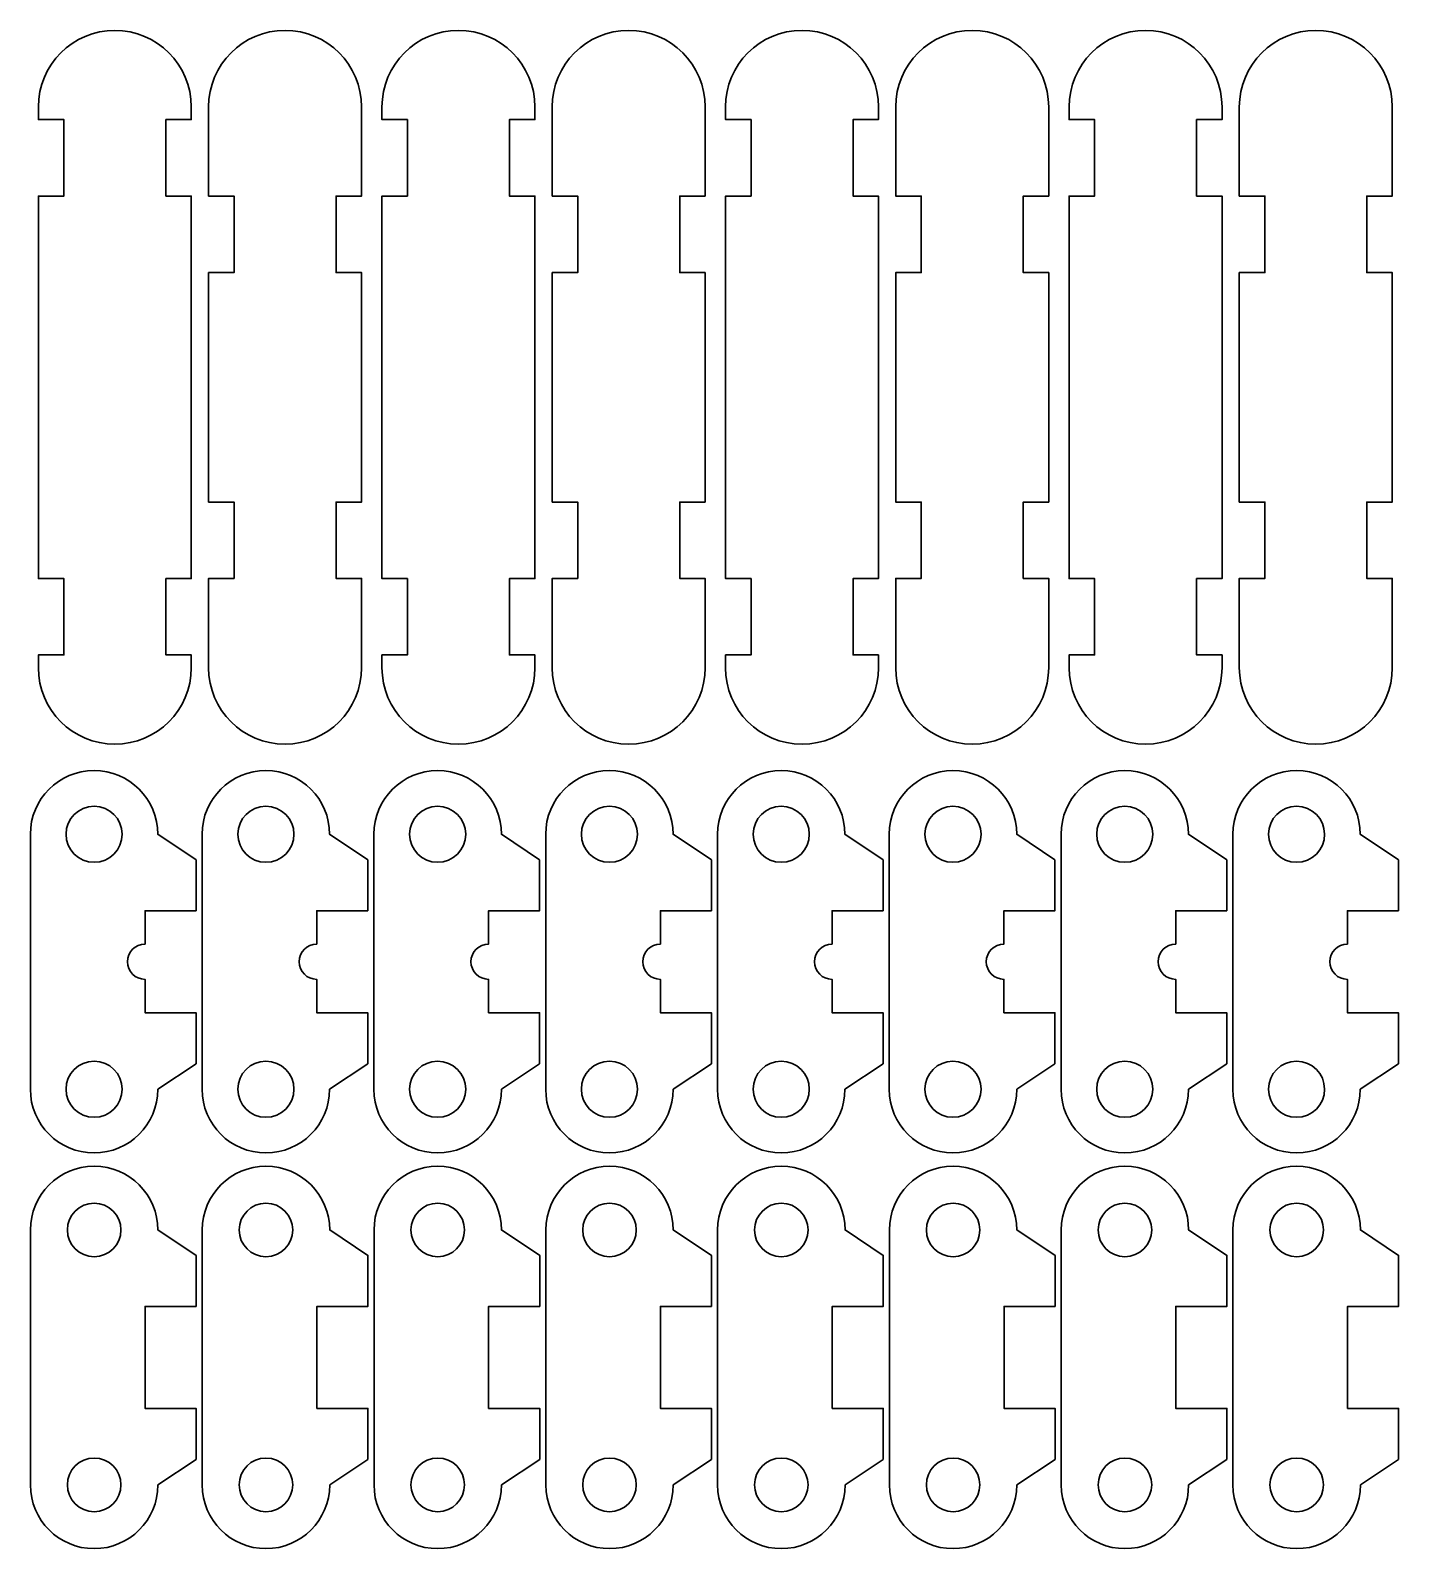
# Model space of a CAD drawing. Header units: inches. Extents: x 1117 to 1992, y -2324 to -585.
# Drawn here: x 1378.6 to 1432.3, y -2323.5 to -2264 of the extents above; entities that cross this region are included whole.
import ezdxf

# ---------------------------------------------------------------- set-up
doc = ezdxf.new("R2010")
doc.units = ezdxf.units.IN
doc.header["$MEASUREMENT"] = 0
doc.layers.add('Layer 1', color=7, linetype='Continuous')

msp = doc.modelspace()

# ---------------------------------------------------------------- linework, layer by layer
at = {"layer": 'Layer 1', "color": 18, "lineweight": 30, "true_color": 0x010101}
for points, knots in [([(1378.895, -2288.968), (1378.895, -2288.968), (1378.895, -2288.469), (1378.895, -2288.469), (1378.895, -2288.469), (1379.897, -2288.469), (1379.897, -2288.469), (1379.897, -2288.469), (1379.897, -2285.469), (1379.897, -2285.469), (1379.897, -2285.469), (1378.895, -2285.469), (1378.895, -2285.469), (1378.895, -2285.469), (1378.895, -2270.47), (1378.895, -2270.47), (1378.895, -2270.47), (1379.897, -2270.47), (1379.897, -2270.47), (1379.897, -2270.47), (1379.897, -2267.468), (1379.897, -2267.468), (1379.897, -2267.468), (1378.895, -2267.468), (1378.895, -2267.468), (1378.895, -2267.468), (1378.895, -2266.967), (1378.895, -2266.967), (1378.895, -2265.312), (1380.239, -2263.967), (1381.895, -2263.967), (1383.552, -2263.967), (1384.896, -2265.312), (1384.896, -2266.967), (1384.896, -2266.967), (1384.896, -2267.468), (1384.896, -2267.468), (1384.896, -2267.468), (1383.898, -2267.468), (1383.898, -2267.468), (1383.898, -2267.468), (1383.898, -2270.47), (1383.898, -2270.47), (1383.898, -2270.47), (1384.896, -2270.47), (1384.896, -2270.47), (1384.896, -2270.47), (1384.896, -2285.469), (1384.896, -2285.469), (1384.896, -2285.469), (1383.898, -2285.469), (1383.898, -2285.469), (1383.898, -2285.469), (1383.898, -2288.469), (1383.898, -2288.469), (1383.898, -2288.469), (1384.896, -2288.469), (1384.896, -2288.469), (1384.896, -2288.469), (1384.896, -2288.968), (1384.896, -2288.968), (1384.896, -2290.625), (1383.552, -2291.968), (1381.895, -2291.968), (1380.239, -2291.968), (1378.895, -2290.625), (1378.895, -2288.968)], [0, 0, 0, 0, 1, 1, 1, 2, 2, 2, 3, 3, 3, 4, 4, 4, 5, 5, 5, 6, 6, 6, 7, 7, 7, 8, 8, 8, 9, 9, 9, 10, 10, 10, 11, 11, 11, 12, 12, 12, 13, 13, 13, 14, 14, 14, 15, 15, 15, 16, 16, 16, 17, 17, 17, 18, 18, 18, 19, 19, 19, 20, 20, 20, 21, 21, 21, 22, 22, 22, 22]), ([(1385.574, -2288.968), (1385.574, -2288.968), (1385.574, -2285.468), (1385.574, -2285.468), (1385.574, -2285.468), (1386.576, -2285.468), (1386.576, -2285.468), (1386.576, -2285.468), (1386.576, -2282.468), (1386.576, -2282.468), (1386.576, -2282.468), (1385.574, -2282.468), (1385.574, -2282.468), (1385.574, -2282.468), (1385.574, -2273.468), (1385.574, -2273.468), (1385.574, -2273.468), (1386.576, -2273.468), (1386.576, -2273.468), (1386.576, -2273.468), (1386.576, -2270.468), (1386.576, -2270.468), (1386.576, -2270.468), (1385.574, -2270.468), (1385.574, -2270.468), (1385.574, -2270.468), (1385.574, -2266.967), (1385.574, -2266.967), (1385.574, -2265.312), (1386.918, -2263.967), (1388.574, -2263.967), (1390.23, -2263.967), (1391.574, -2265.312), (1391.574, -2266.967), (1391.574, -2266.967), (1391.574, -2270.468), (1391.574, -2270.468), (1391.574, -2270.468), (1390.576, -2270.468), (1390.576, -2270.468), (1390.576, -2270.468), (1390.576, -2273.468), (1390.576, -2273.468), (1390.576, -2273.468), (1391.574, -2273.468), (1391.574, -2273.468), (1391.574, -2273.468), (1391.574, -2282.468), (1391.574, -2282.468), (1391.574, -2282.468), (1390.576, -2282.468), (1390.576, -2282.468), (1390.576, -2282.468), (1390.576, -2285.468), (1390.576, -2285.468), (1390.576, -2285.468), (1391.574, -2285.468), (1391.574, -2285.468), (1391.574, -2285.468), (1391.574, -2288.968), (1391.574, -2288.968), (1391.574, -2290.625), (1390.23, -2291.968), (1388.574, -2291.968), (1386.918, -2291.968), (1385.574, -2290.625), (1385.574, -2288.968)], [0, 0, 0, 0, 1, 1, 1, 2, 2, 2, 3, 3, 3, 4, 4, 4, 5, 5, 5, 6, 6, 6, 7, 7, 7, 8, 8, 8, 9, 9, 9, 10, 10, 10, 11, 11, 11, 12, 12, 12, 13, 13, 13, 14, 14, 14, 15, 15, 15, 16, 16, 16, 17, 17, 17, 18, 18, 18, 19, 19, 19, 20, 20, 20, 21, 21, 21, 22, 22, 22, 22]), ([(1392.375, -2288.968), (1392.375, -2288.968), (1392.375, -2288.469), (1392.375, -2288.469), (1392.375, -2288.469), (1393.377, -2288.469), (1393.377, -2288.469), (1393.377, -2288.469), (1393.377, -2285.469), (1393.377, -2285.469), (1393.377, -2285.469), (1392.375, -2285.469), (1392.375, -2285.469), (1392.375, -2285.469), (1392.375, -2270.47), (1392.375, -2270.47), (1392.375, -2270.47), (1393.377, -2270.47), (1393.377, -2270.47), (1393.377, -2270.47), (1393.377, -2267.468), (1393.377, -2267.468), (1393.377, -2267.468), (1392.375, -2267.468), (1392.375, -2267.468), (1392.375, -2267.468), (1392.375, -2266.967), (1392.375, -2266.967), (1392.375, -2265.312), (1393.719, -2263.967), (1395.375, -2263.967), (1397.032, -2263.967), (1398.376, -2265.312), (1398.376, -2266.967), (1398.376, -2266.967), (1398.376, -2267.468), (1398.376, -2267.468), (1398.376, -2267.468), (1397.378, -2267.468), (1397.378, -2267.468), (1397.378, -2267.468), (1397.378, -2270.47), (1397.378, -2270.47), (1397.378, -2270.47), (1398.376, -2270.47), (1398.376, -2270.47), (1398.376, -2270.47), (1398.376, -2285.469), (1398.376, -2285.469), (1398.376, -2285.469), (1397.378, -2285.469), (1397.378, -2285.469), (1397.378, -2285.469), (1397.378, -2288.469), (1397.378, -2288.469), (1397.378, -2288.469), (1398.376, -2288.469), (1398.376, -2288.469), (1398.376, -2288.469), (1398.376, -2288.968), (1398.376, -2288.968), (1398.376, -2290.625), (1397.032, -2291.968), (1395.375, -2291.968), (1393.719, -2291.968), (1392.375, -2290.625), (1392.375, -2288.968)], [0, 0, 0, 0, 1, 1, 1, 2, 2, 2, 3, 3, 3, 4, 4, 4, 5, 5, 5, 6, 6, 6, 7, 7, 7, 8, 8, 8, 9, 9, 9, 10, 10, 10, 11, 11, 11, 12, 12, 12, 13, 13, 13, 14, 14, 14, 15, 15, 15, 16, 16, 16, 17, 17, 17, 18, 18, 18, 19, 19, 19, 20, 20, 20, 21, 21, 21, 22, 22, 22, 22]), ([(1399.054, -2288.968), (1399.054, -2288.968), (1399.054, -2285.468), (1399.054, -2285.468), (1399.054, -2285.468), (1400.055, -2285.468), (1400.055, -2285.468), (1400.055, -2285.468), (1400.055, -2282.468), (1400.055, -2282.468), (1400.055, -2282.468), (1399.054, -2282.468), (1399.054, -2282.468), (1399.054, -2282.468), (1399.054, -2273.468), (1399.054, -2273.468), (1399.054, -2273.468), (1400.055, -2273.468), (1400.055, -2273.468), (1400.055, -2273.468), (1400.055, -2270.468), (1400.055, -2270.468), (1400.055, -2270.468), (1399.054, -2270.468), (1399.054, -2270.468), (1399.054, -2270.468), (1399.054, -2266.967), (1399.054, -2266.967), (1399.054, -2265.312), (1400.398, -2263.967), (1402.054, -2263.967), (1403.711, -2263.967), (1405.054, -2265.312), (1405.054, -2266.967), (1405.054, -2266.967), (1405.054, -2270.468), (1405.054, -2270.468), (1405.054, -2270.468), (1404.056, -2270.468), (1404.056, -2270.468), (1404.056, -2270.468), (1404.056, -2273.468), (1404.056, -2273.468), (1404.056, -2273.468), (1405.054, -2273.468), (1405.054, -2273.468), (1405.054, -2273.468), (1405.054, -2282.468), (1405.054, -2282.468), (1405.054, -2282.468), (1404.056, -2282.468), (1404.056, -2282.468), (1404.056, -2282.468), (1404.056, -2285.468), (1404.056, -2285.468), (1404.056, -2285.468), (1405.054, -2285.468), (1405.054, -2285.468), (1405.054, -2285.468), (1405.054, -2288.968), (1405.054, -2288.968), (1405.054, -2290.625), (1403.711, -2291.968), (1402.054, -2291.968), (1400.397, -2291.968), (1399.054, -2290.625), (1399.054, -2288.968)], [0, 0, 0, 0, 1, 1, 1, 2, 2, 2, 3, 3, 3, 4, 4, 4, 5, 5, 5, 6, 6, 6, 7, 7, 7, 8, 8, 8, 9, 9, 9, 10, 10, 10, 11, 11, 11, 12, 12, 12, 13, 13, 13, 14, 14, 14, 15, 15, 15, 16, 16, 16, 17, 17, 17, 18, 18, 18, 19, 19, 19, 20, 20, 20, 21, 21, 21, 22, 22, 22, 22]), ([(1405.855, -2288.968), (1405.855, -2288.968), (1405.855, -2288.469), (1405.855, -2288.469), (1405.855, -2288.469), (1406.857, -2288.469), (1406.857, -2288.469), (1406.857, -2288.469), (1406.857, -2285.469), (1406.857, -2285.469), (1406.857, -2285.469), (1405.855, -2285.469), (1405.855, -2285.469), (1405.855, -2285.469), (1405.855, -2270.47), (1405.855, -2270.47), (1405.855, -2270.47), (1406.857, -2270.47), (1406.857, -2270.47), (1406.857, -2270.47), (1406.857, -2267.468), (1406.857, -2267.468), (1406.857, -2267.468), (1405.855, -2267.468), (1405.855, -2267.468), (1405.855, -2267.468), (1405.855, -2266.967), (1405.855, -2266.967), (1405.855, -2265.312), (1407.199, -2263.967), (1408.856, -2263.967), (1410.512, -2263.967), (1411.856, -2265.312), (1411.856, -2266.967), (1411.856, -2266.967), (1411.856, -2267.468), (1411.856, -2267.468), (1411.856, -2267.468), (1410.858, -2267.468), (1410.858, -2267.468), (1410.858, -2267.468), (1410.858, -2270.47), (1410.858, -2270.47), (1410.858, -2270.47), (1411.856, -2270.47), (1411.856, -2270.47), (1411.856, -2270.47), (1411.856, -2285.469), (1411.856, -2285.469), (1411.856, -2285.469), (1410.858, -2285.469), (1410.858, -2285.469), (1410.858, -2285.469), (1410.858, -2288.469), (1410.858, -2288.469), (1410.858, -2288.469), (1411.856, -2288.469), (1411.856, -2288.469), (1411.856, -2288.469), (1411.856, -2288.968), (1411.856, -2288.968), (1411.856, -2290.625), (1410.512, -2291.968), (1408.856, -2291.968), (1407.199, -2291.968), (1405.855, -2290.625), (1405.855, -2288.968)], [0, 0, 0, 0, 1, 1, 1, 2, 2, 2, 3, 3, 3, 4, 4, 4, 5, 5, 5, 6, 6, 6, 7, 7, 7, 8, 8, 8, 9, 9, 9, 10, 10, 10, 11, 11, 11, 12, 12, 12, 13, 13, 13, 14, 14, 14, 15, 15, 15, 16, 16, 16, 17, 17, 17, 18, 18, 18, 19, 19, 19, 20, 20, 20, 21, 21, 21, 22, 22, 22, 22]), ([(1412.534, -2288.968), (1412.534, -2288.968), (1412.534, -2285.468), (1412.534, -2285.468), (1412.534, -2285.468), (1413.536, -2285.468), (1413.536, -2285.468), (1413.536, -2285.468), (1413.536, -2282.468), (1413.536, -2282.468), (1413.536, -2282.468), (1412.534, -2282.468), (1412.534, -2282.468), (1412.534, -2282.468), (1412.534, -2273.468), (1412.534, -2273.468), (1412.534, -2273.468), (1413.536, -2273.468), (1413.536, -2273.468), (1413.536, -2273.468), (1413.536, -2270.468), (1413.536, -2270.468), (1413.536, -2270.468), (1412.534, -2270.468), (1412.534, -2270.468), (1412.534, -2270.468), (1412.534, -2266.967), (1412.534, -2266.967), (1412.534, -2265.312), (1413.878, -2263.967), (1415.534, -2263.967), (1417.191, -2263.967), (1418.534, -2265.312), (1418.534, -2266.967), (1418.534, -2266.967), (1418.534, -2270.468), (1418.534, -2270.468), (1418.534, -2270.468), (1417.536, -2270.468), (1417.536, -2270.468), (1417.536, -2270.468), (1417.536, -2273.468), (1417.536, -2273.468), (1417.536, -2273.468), (1418.534, -2273.468), (1418.534, -2273.468), (1418.534, -2273.468), (1418.534, -2282.468), (1418.534, -2282.468), (1418.534, -2282.468), (1417.536, -2282.468), (1417.536, -2282.468), (1417.536, -2282.468), (1417.536, -2285.468), (1417.536, -2285.468), (1417.536, -2285.468), (1418.534, -2285.468), (1418.534, -2285.468), (1418.534, -2285.468), (1418.534, -2288.968), (1418.534, -2288.968), (1418.534, -2290.625), (1417.191, -2291.968), (1415.534, -2291.968), (1413.877, -2291.968), (1412.534, -2290.625), (1412.534, -2288.968)], [0, 0, 0, 0, 1, 1, 1, 2, 2, 2, 3, 3, 3, 4, 4, 4, 5, 5, 5, 6, 6, 6, 7, 7, 7, 8, 8, 8, 9, 9, 9, 10, 10, 10, 11, 11, 11, 12, 12, 12, 13, 13, 13, 14, 14, 14, 15, 15, 15, 16, 16, 16, 17, 17, 17, 18, 18, 18, 19, 19, 19, 20, 20, 20, 21, 21, 21, 22, 22, 22, 22]), ([(1419.336, -2288.968), (1419.336, -2288.968), (1419.336, -2288.469), (1419.336, -2288.469), (1419.336, -2288.469), (1420.337, -2288.469), (1420.337, -2288.469), (1420.337, -2288.469), (1420.337, -2285.469), (1420.337, -2285.469), (1420.337, -2285.469), (1419.336, -2285.469), (1419.336, -2285.469), (1419.336, -2285.469), (1419.336, -2270.47), (1419.336, -2270.47), (1419.336, -2270.47), (1420.337, -2270.47), (1420.337, -2270.47), (1420.337, -2270.47), (1420.337, -2267.468), (1420.337, -2267.468), (1420.337, -2267.468), (1419.336, -2267.468), (1419.336, -2267.468), (1419.336, -2267.468), (1419.336, -2266.967), (1419.336, -2266.967), (1419.336, -2265.312), (1420.679, -2263.967), (1422.336, -2263.967), (1423.992, -2263.967), (1425.336, -2265.312), (1425.336, -2266.967), (1425.336, -2266.967), (1425.336, -2267.468), (1425.336, -2267.468), (1425.336, -2267.468), (1424.337, -2267.468), (1424.337, -2267.468), (1424.337, -2267.468), (1424.337, -2270.47), (1424.337, -2270.47), (1424.337, -2270.47), (1425.336, -2270.47), (1425.336, -2270.47), (1425.336, -2270.47), (1425.336, -2285.469), (1425.336, -2285.469), (1425.336, -2285.469), (1424.337, -2285.469), (1424.337, -2285.469), (1424.337, -2285.469), (1424.337, -2288.469), (1424.337, -2288.469), (1424.337, -2288.469), (1425.336, -2288.469), (1425.336, -2288.469), (1425.336, -2288.469), (1425.336, -2288.968), (1425.336, -2288.968), (1425.336, -2290.625), (1423.992, -2291.968), (1422.336, -2291.968), (1420.679, -2291.968), (1419.336, -2290.625), (1419.336, -2288.968)], [0, 0, 0, 0, 1, 1, 1, 2, 2, 2, 3, 3, 3, 4, 4, 4, 5, 5, 5, 6, 6, 6, 7, 7, 7, 8, 8, 8, 9, 9, 9, 10, 10, 10, 11, 11, 11, 12, 12, 12, 13, 13, 13, 14, 14, 14, 15, 15, 15, 16, 16, 16, 17, 17, 17, 18, 18, 18, 19, 19, 19, 20, 20, 20, 21, 21, 21, 22, 22, 22, 22]), ([(1426.014, -2288.968), (1426.014, -2288.968), (1426.014, -2285.468), (1426.014, -2285.468), (1426.014, -2285.468), (1427.016, -2285.468), (1427.016, -2285.468), (1427.016, -2285.468), (1427.016, -2282.468), (1427.016, -2282.468), (1427.016, -2282.468), (1426.014, -2282.468), (1426.014, -2282.468), (1426.014, -2282.468), (1426.014, -2273.468), (1426.014, -2273.468), (1426.014, -2273.468), (1427.016, -2273.468), (1427.016, -2273.468), (1427.016, -2273.468), (1427.016, -2270.468), (1427.016, -2270.468), (1427.016, -2270.468), (1426.014, -2270.468), (1426.014, -2270.468), (1426.014, -2270.468), (1426.014, -2266.967), (1426.014, -2266.967), (1426.014, -2265.312), (1427.357, -2263.967), (1429.014, -2263.967), (1430.671, -2263.967), (1432.014, -2265.312), (1432.014, -2266.967), (1432.014, -2266.967), (1432.014, -2270.468), (1432.014, -2270.468), (1432.014, -2270.468), (1431.016, -2270.468), (1431.016, -2270.468), (1431.016, -2270.468), (1431.016, -2273.468), (1431.016, -2273.468), (1431.016, -2273.468), (1432.014, -2273.468), (1432.014, -2273.468), (1432.014, -2273.468), (1432.014, -2282.468), (1432.014, -2282.468), (1432.014, -2282.468), (1431.016, -2282.468), (1431.016, -2282.468), (1431.016, -2282.468), (1431.016, -2285.468), (1431.016, -2285.468), (1431.016, -2285.468), (1432.014, -2285.468), (1432.014, -2285.468), (1432.014, -2285.468), (1432.014, -2288.968), (1432.014, -2288.968), (1432.014, -2290.625), (1430.671, -2291.968), (1429.014, -2291.968), (1427.357, -2291.968), (1426.014, -2290.625), (1426.014, -2288.968)], [0, 0, 0, 0, 1, 1, 1, 2, 2, 2, 3, 3, 3, 4, 4, 4, 5, 5, 5, 6, 6, 6, 7, 7, 7, 8, 8, 8, 9, 9, 9, 10, 10, 10, 11, 11, 11, 12, 12, 12, 13, 13, 13, 14, 14, 14, 15, 15, 15, 16, 16, 16, 17, 17, 17, 18, 18, 18, 19, 19, 19, 20, 20, 20, 21, 21, 21, 22, 22, 22, 22]), ([(1385.081, -2296.502), (1385.081, -2296.502), (1383.581, -2295.502), (1383.581, -2295.502), (1383.581, -2294.121), (1382.461, -2293.002), (1381.081, -2293.002), (1379.701, -2293.002), (1378.581, -2294.121), (1378.581, -2295.502), (1378.581, -2295.502), (1378.581, -2305.502), (1378.581, -2305.502), (1378.581, -2306.883), (1379.701, -2308.002), (1381.081, -2308.002), (1382.462, -2308.002), (1383.581, -2306.883), (1383.581, -2305.502), (1383.581, -2305.502), (1385.081, -2304.502), (1385.081, -2304.502), (1385.081, -2304.502), (1385.081, -2302.502), (1385.081, -2302.502), (1385.081, -2302.502), (1383.079, -2302.502), (1383.079, -2302.502), (1383.079, -2302.502), (1383.079, -2301.193), (1383.079, -2301.193), (1382.697, -2301.193), (1382.388, -2300.883), (1382.388, -2300.502), (1382.388, -2300.12), (1382.697, -2299.811), (1383.079, -2299.811), (1383.079, -2299.811), (1383.079, -2298.502), (1383.079, -2298.502), (1383.079, -2298.502), (1385.081, -2298.502), (1385.081, -2298.502), (1385.081, -2298.502), (1385.081, -2296.502), (1385.081, -2296.502)], [0, 0, 0, 0, 1, 1, 1, 2, 2, 2, 3, 3, 3, 4, 4, 4, 5, 5, 5, 6, 6, 6, 7, 7, 7, 8, 8, 8, 9, 9, 9, 10, 10, 10, 11, 11, 11, 12, 12, 12, 13, 13, 13, 14, 14, 14, 15, 15, 15, 15]), ([(1391.821, -2296.502), (1391.821, -2296.502), (1390.321, -2295.502), (1390.321, -2295.502), (1390.321, -2294.121), (1389.201, -2293.002), (1387.82, -2293.002), (1386.44, -2293.002), (1385.32, -2294.121), (1385.32, -2295.502), (1385.32, -2295.502), (1385.32, -2305.502), (1385.32, -2305.502), (1385.32, -2306.883), (1386.44, -2308.002), (1387.82, -2308.002), (1389.201, -2308.002), (1390.321, -2306.883), (1390.321, -2305.502), (1390.321, -2305.502), (1391.821, -2304.502), (1391.821, -2304.502), (1391.821, -2304.502), (1391.821, -2302.502), (1391.821, -2302.502), (1391.821, -2302.502), (1389.818, -2302.502), (1389.818, -2302.502), (1389.818, -2302.502), (1389.818, -2301.193), (1389.818, -2301.193), (1389.437, -2301.193), (1389.128, -2300.883), (1389.128, -2300.502), (1389.128, -2300.12), (1389.437, -2299.811), (1389.818, -2299.811), (1389.818, -2299.811), (1389.818, -2298.502), (1389.818, -2298.502), (1389.818, -2298.502), (1391.821, -2298.502), (1391.821, -2298.502), (1391.821, -2298.502), (1391.821, -2296.502), (1391.821, -2296.502)], [0, 0, 0, 0, 1, 1, 1, 2, 2, 2, 3, 3, 3, 4, 4, 4, 5, 5, 5, 6, 6, 6, 7, 7, 7, 8, 8, 8, 9, 9, 9, 10, 10, 10, 11, 11, 11, 12, 12, 12, 13, 13, 13, 14, 14, 14, 15, 15, 15, 15]), ([(1398.56, -2296.502), (1398.56, -2296.502), (1397.061, -2295.502), (1397.061, -2295.502), (1397.061, -2294.121), (1395.941, -2293.002), (1394.56, -2293.002), (1393.18, -2293.002), (1392.06, -2294.121), (1392.06, -2295.502), (1392.06, -2295.502), (1392.06, -2305.502), (1392.06, -2305.502), (1392.06, -2306.883), (1393.18, -2308.002), (1394.56, -2308.002), (1395.941, -2308.002), (1397.061, -2306.883), (1397.061, -2305.502), (1397.061, -2305.502), (1398.56, -2304.502), (1398.56, -2304.502), (1398.56, -2304.502), (1398.56, -2302.502), (1398.56, -2302.502), (1398.56, -2302.502), (1396.558, -2302.502), (1396.558, -2302.502), (1396.558, -2302.502), (1396.558, -2301.193), (1396.558, -2301.193), (1396.177, -2301.193), (1395.868, -2300.883), (1395.868, -2300.502), (1395.868, -2300.12), (1396.177, -2299.811), (1396.558, -2299.811), (1396.558, -2299.811), (1396.558, -2298.502), (1396.558, -2298.502), (1396.558, -2298.502), (1398.56, -2298.502), (1398.56, -2298.502), (1398.56, -2298.502), (1398.56, -2296.502), (1398.56, -2296.502)], [0, 0, 0, 0, 1, 1, 1, 2, 2, 2, 3, 3, 3, 4, 4, 4, 5, 5, 5, 6, 6, 6, 7, 7, 7, 8, 8, 8, 9, 9, 9, 10, 10, 10, 11, 11, 11, 12, 12, 12, 13, 13, 13, 14, 14, 14, 15, 15, 15, 15]), ([(1405.3, -2296.502), (1405.3, -2296.502), (1403.8, -2295.502), (1403.8, -2295.502), (1403.8, -2294.121), (1402.68, -2293.002), (1401.3, -2293.002), (1399.92, -2293.002), (1398.799, -2294.121), (1398.799, -2295.502), (1398.799, -2295.502), (1398.799, -2305.502), (1398.799, -2305.502), (1398.799, -2306.883), (1399.92, -2308.002), (1401.3, -2308.002), (1402.68, -2308.002), (1403.8, -2306.883), (1403.8, -2305.502), (1403.8, -2305.502), (1405.3, -2304.502), (1405.3, -2304.502), (1405.3, -2304.502), (1405.3, -2302.502), (1405.3, -2302.502), (1405.3, -2302.502), (1403.298, -2302.502), (1403.298, -2302.502), (1403.298, -2302.502), (1403.298, -2301.193), (1403.298, -2301.193), (1402.916, -2301.193), (1402.607, -2300.883), (1402.607, -2300.502), (1402.607, -2300.12), (1402.916, -2299.811), (1403.298, -2299.811), (1403.298, -2299.811), (1403.298, -2298.502), (1403.298, -2298.502), (1403.298, -2298.502), (1405.3, -2298.502), (1405.3, -2298.502), (1405.3, -2298.502), (1405.3, -2296.502), (1405.3, -2296.502)], [0, 0, 0, 0, 1, 1, 1, 2, 2, 2, 3, 3, 3, 4, 4, 4, 5, 5, 5, 6, 6, 6, 7, 7, 7, 8, 8, 8, 9, 9, 9, 10, 10, 10, 11, 11, 11, 12, 12, 12, 13, 13, 13, 14, 14, 14, 15, 15, 15, 15]), ([(1412.04, -2296.502), (1412.04, -2296.502), (1410.54, -2295.502), (1410.54, -2295.502), (1410.54, -2294.121), (1409.42, -2293.002), (1408.039, -2293.002), (1406.659, -2293.002), (1405.539, -2294.121), (1405.539, -2295.502), (1405.539, -2295.502), (1405.539, -2305.502), (1405.539, -2305.502), (1405.539, -2306.883), (1406.659, -2308.002), (1408.039, -2308.002), (1409.42, -2308.002), (1410.54, -2306.883), (1410.54, -2305.502), (1410.54, -2305.502), (1412.04, -2304.502), (1412.04, -2304.502), (1412.04, -2304.502), (1412.04, -2302.502), (1412.04, -2302.502), (1412.04, -2302.502), (1410.038, -2302.502), (1410.038, -2302.502), (1410.038, -2302.502), (1410.038, -2301.193), (1410.038, -2301.193), (1409.656, -2301.193), (1409.347, -2300.883), (1409.347, -2300.502), (1409.347, -2300.12), (1409.656, -2299.811), (1410.038, -2299.811), (1410.038, -2299.811), (1410.038, -2298.502), (1410.038, -2298.502), (1410.038, -2298.502), (1412.04, -2298.502), (1412.04, -2298.502), (1412.04, -2298.502), (1412.04, -2296.502), (1412.04, -2296.502)], [0, 0, 0, 0, 1, 1, 1, 2, 2, 2, 3, 3, 3, 4, 4, 4, 5, 5, 5, 6, 6, 6, 7, 7, 7, 8, 8, 8, 9, 9, 9, 10, 10, 10, 11, 11, 11, 12, 12, 12, 13, 13, 13, 14, 14, 14, 15, 15, 15, 15]), ([(1418.779, -2296.502), (1418.779, -2296.502), (1417.28, -2295.502), (1417.28, -2295.502), (1417.28, -2294.121), (1416.159, -2293.002), (1414.779, -2293.002), (1413.399, -2293.002), (1412.279, -2294.121), (1412.279, -2295.502), (1412.279, -2295.502), (1412.279, -2305.502), (1412.279, -2305.502), (1412.279, -2306.883), (1413.399, -2308.002), (1414.779, -2308.002), (1416.16, -2308.002), (1417.28, -2306.883), (1417.28, -2305.502), (1417.28, -2305.502), (1418.779, -2304.502), (1418.779, -2304.502), (1418.779, -2304.502), (1418.779, -2302.502), (1418.779, -2302.502), (1418.779, -2302.502), (1416.777, -2302.502), (1416.777, -2302.502), (1416.777, -2302.502), (1416.777, -2301.193), (1416.777, -2301.193), (1416.396, -2301.193), (1416.086, -2300.883), (1416.086, -2300.502), (1416.086, -2300.12), (1416.396, -2299.811), (1416.777, -2299.811), (1416.777, -2299.811), (1416.777, -2298.502), (1416.777, -2298.502), (1416.777, -2298.502), (1418.779, -2298.502), (1418.779, -2298.502), (1418.779, -2298.502), (1418.779, -2296.502), (1418.779, -2296.502)], [0, 0, 0, 0, 1, 1, 1, 2, 2, 2, 3, 3, 3, 4, 4, 4, 5, 5, 5, 6, 6, 6, 7, 7, 7, 8, 8, 8, 9, 9, 9, 10, 10, 10, 11, 11, 11, 12, 12, 12, 13, 13, 13, 14, 14, 14, 15, 15, 15, 15]), ([(1425.519, -2296.502), (1425.519, -2296.502), (1424.019, -2295.502), (1424.019, -2295.502), (1424.019, -2294.121), (1422.899, -2293.002), (1421.519, -2293.002), (1420.139, -2293.002), (1419.019, -2294.121), (1419.019, -2295.502), (1419.019, -2295.502), (1419.019, -2305.502), (1419.019, -2305.502), (1419.019, -2306.883), (1420.139, -2308.002), (1421.519, -2308.002), (1422.9, -2308.002), (1424.019, -2306.883), (1424.019, -2305.502), (1424.019, -2305.502), (1425.519, -2304.502), (1425.519, -2304.502), (1425.519, -2304.502), (1425.519, -2302.502), (1425.519, -2302.502), (1425.519, -2302.502), (1423.517, -2302.502), (1423.517, -2302.502), (1423.517, -2302.502), (1423.517, -2301.193), (1423.517, -2301.193), (1423.135, -2301.193), (1422.826, -2300.883), (1422.826, -2300.502), (1422.826, -2300.12), (1423.135, -2299.811), (1423.517, -2299.811), (1423.517, -2299.811), (1423.517, -2298.502), (1423.517, -2298.502), (1423.517, -2298.502), (1425.519, -2298.502), (1425.519, -2298.502), (1425.519, -2298.502), (1425.519, -2296.502), (1425.519, -2296.502)], [0, 0, 0, 0, 1, 1, 1, 2, 2, 2, 3, 3, 3, 4, 4, 4, 5, 5, 5, 6, 6, 6, 7, 7, 7, 8, 8, 8, 9, 9, 9, 10, 10, 10, 11, 11, 11, 12, 12, 12, 13, 13, 13, 14, 14, 14, 15, 15, 15, 15]), ([(1432.258, -2296.502), (1432.258, -2296.502), (1430.759, -2295.502), (1430.759, -2295.502), (1430.759, -2294.121), (1429.638, -2293.002), (1428.258, -2293.002), (1426.878, -2293.002), (1425.758, -2294.121), (1425.758, -2295.502), (1425.758, -2295.502), (1425.758, -2305.502), (1425.758, -2305.502), (1425.758, -2306.883), (1426.878, -2308.002), (1428.258, -2308.002), (1429.639, -2308.002), (1430.759, -2306.883), (1430.759, -2305.502), (1430.759, -2305.502), (1432.258, -2304.502), (1432.258, -2304.502), (1432.258, -2304.502), (1432.258, -2302.502), (1432.258, -2302.502), (1432.258, -2302.502), (1430.256, -2302.502), (1430.256, -2302.502), (1430.256, -2302.502), (1430.256, -2301.193), (1430.256, -2301.193), (1429.875, -2301.193), (1429.565, -2300.883), (1429.565, -2300.502), (1429.565, -2300.12), (1429.875, -2299.811), (1430.256, -2299.811), (1430.256, -2299.811), (1430.256, -2298.502), (1430.256, -2298.502), (1430.256, -2298.502), (1432.258, -2298.502), (1432.258, -2298.502), (1432.258, -2298.502), (1432.258, -2296.502), (1432.258, -2296.502)], [0, 0, 0, 0, 1, 1, 1, 2, 2, 2, 3, 3, 3, 4, 4, 4, 5, 5, 5, 6, 6, 6, 7, 7, 7, 8, 8, 8, 9, 9, 9, 10, 10, 10, 11, 11, 11, 12, 12, 12, 13, 13, 13, 14, 14, 14, 15, 15, 15, 15]), ([(1381.081, -2296.602), (1380.474, -2296.602), (1379.981, -2296.109), (1379.981, -2295.502), (1379.981, -2294.894), (1380.474, -2294.402), (1381.081, -2294.402), (1381.689, -2294.402), (1382.181, -2294.894), (1382.181, -2295.502), (1382.181, -2296.11), (1381.689, -2296.602), (1381.081, -2296.602)], [0, 0, 0, 0, 1, 1, 1, 2, 2, 2, 3, 3, 3, 4, 4, 4, 4]), ([(1387.821, -2296.602), (1387.213, -2296.602), (1386.721, -2296.109), (1386.721, -2295.502), (1386.721, -2294.894), (1387.213, -2294.402), (1387.821, -2294.402), (1388.428, -2294.402), (1388.921, -2294.894), (1388.921, -2295.502), (1388.921, -2296.11), (1388.428, -2296.602), (1387.821, -2296.602)], [0, 0, 0, 0, 1, 1, 1, 2, 2, 2, 3, 3, 3, 4, 4, 4, 4]), ([(1394.56, -2296.602), (1393.953, -2296.602), (1393.461, -2296.109), (1393.461, -2295.502), (1393.461, -2294.894), (1393.953, -2294.402), (1394.56, -2294.402), (1395.168, -2294.402), (1395.661, -2294.894), (1395.661, -2295.502), (1395.661, -2296.11), (1395.168, -2296.602), (1394.56, -2296.602)], [0, 0, 0, 0, 1, 1, 1, 2, 2, 2, 3, 3, 3, 4, 4, 4, 4]), ([(1401.3, -2296.602), (1400.692, -2296.602), (1400.2, -2296.109), (1400.2, -2295.502), (1400.2, -2294.894), (1400.692, -2294.402), (1401.3, -2294.402), (1401.908, -2294.402), (1402.4, -2294.894), (1402.4, -2295.502), (1402.4, -2296.11), (1401.908, -2296.602), (1401.3, -2296.602)], [0, 0, 0, 0, 1, 1, 1, 2, 2, 2, 3, 3, 3, 4, 4, 4, 4]), ([(1408.039, -2296.602), (1407.432, -2296.602), (1406.94, -2296.109), (1406.94, -2295.502), (1406.94, -2294.894), (1407.432, -2294.402), (1408.039, -2294.402), (1408.647, -2294.402), (1409.14, -2294.894), (1409.14, -2295.502), (1409.14, -2296.11), (1408.647, -2296.602), (1408.039, -2296.602)], [0, 0, 0, 0, 1, 1, 1, 2, 2, 2, 3, 3, 3, 4, 4, 4, 4]), ([(1414.779, -2296.602), (1414.171, -2296.602), (1413.679, -2296.109), (1413.679, -2295.502), (1413.679, -2294.894), (1414.172, -2294.402), (1414.779, -2294.402), (1415.387, -2294.402), (1415.879, -2294.894), (1415.879, -2295.502), (1415.879, -2296.11), (1415.387, -2296.602), (1414.779, -2296.602)], [0, 0, 0, 0, 1, 1, 1, 2, 2, 2, 3, 3, 3, 4, 4, 4, 4]), ([(1421.519, -2296.602), (1420.911, -2296.602), (1420.419, -2296.109), (1420.419, -2295.502), (1420.419, -2294.894), (1420.912, -2294.402), (1421.519, -2294.402), (1422.126, -2294.402), (1422.619, -2294.894), (1422.619, -2295.502), (1422.619, -2296.11), (1422.126, -2296.602), (1421.519, -2296.602)], [0, 0, 0, 0, 1, 1, 1, 2, 2, 2, 3, 3, 3, 4, 4, 4, 4]), ([(1428.258, -2296.602), (1427.651, -2296.602), (1427.159, -2296.109), (1427.159, -2295.502), (1427.159, -2294.894), (1427.651, -2294.402), (1428.258, -2294.402), (1428.866, -2294.402), (1429.358, -2294.894), (1429.358, -2295.502), (1429.359, -2296.11), (1428.866, -2296.602), (1428.258, -2296.602)], [0, 0, 0, 0, 1, 1, 1, 2, 2, 2, 3, 3, 3, 4, 4, 4, 4]), ([(1381.081, -2306.602), (1380.474, -2306.602), (1379.981, -2306.109), (1379.981, -2305.502), (1379.981, -2304.894), (1380.474, -2304.401), (1381.081, -2304.401), (1381.689, -2304.401), (1382.181, -2304.894), (1382.181, -2305.502), (1382.181, -2306.109), (1381.689, -2306.602), (1381.081, -2306.602)], [0, 0, 0, 0, 1, 1, 1, 2, 2, 2, 3, 3, 3, 4, 4, 4, 4]), ([(1387.821, -2306.602), (1387.213, -2306.602), (1386.721, -2306.109), (1386.721, -2305.502), (1386.721, -2304.894), (1387.213, -2304.401), (1387.821, -2304.401), (1388.428, -2304.401), (1388.921, -2304.894), (1388.921, -2305.502), (1388.921, -2306.109), (1388.428, -2306.602), (1387.821, -2306.602)], [0, 0, 0, 0, 1, 1, 1, 2, 2, 2, 3, 3, 3, 4, 4, 4, 4]), ([(1394.56, -2306.602), (1393.953, -2306.602), (1393.461, -2306.109), (1393.461, -2305.502), (1393.461, -2304.894), (1393.953, -2304.401), (1394.56, -2304.401), (1395.168, -2304.401), (1395.661, -2304.894), (1395.661, -2305.502), (1395.661, -2306.109), (1395.168, -2306.602), (1394.56, -2306.602)], [0, 0, 0, 0, 1, 1, 1, 2, 2, 2, 3, 3, 3, 4, 4, 4, 4]), ([(1401.3, -2306.602), (1400.692, -2306.602), (1400.2, -2306.109), (1400.2, -2305.502), (1400.2, -2304.894), (1400.692, -2304.401), (1401.3, -2304.401), (1401.908, -2304.401), (1402.4, -2304.894), (1402.4, -2305.502), (1402.4, -2306.109), (1401.908, -2306.602), (1401.3, -2306.602)], [0, 0, 0, 0, 1, 1, 1, 2, 2, 2, 3, 3, 3, 4, 4, 4, 4]), ([(1408.039, -2306.602), (1407.432, -2306.602), (1406.94, -2306.109), (1406.94, -2305.502), (1406.94, -2304.894), (1407.432, -2304.401), (1408.039, -2304.401), (1408.647, -2304.401), (1409.14, -2304.894), (1409.14, -2305.502), (1409.14, -2306.109), (1408.647, -2306.602), (1408.039, -2306.602)], [0, 0, 0, 0, 1, 1, 1, 2, 2, 2, 3, 3, 3, 4, 4, 4, 4]), ([(1414.779, -2306.602), (1414.171, -2306.602), (1413.679, -2306.109), (1413.679, -2305.502), (1413.679, -2304.894), (1414.172, -2304.401), (1414.779, -2304.401), (1415.387, -2304.401), (1415.879, -2304.894), (1415.879, -2305.502), (1415.879, -2306.109), (1415.387, -2306.602), (1414.779, -2306.602)], [0, 0, 0, 0, 1, 1, 1, 2, 2, 2, 3, 3, 3, 4, 4, 4, 4]), ([(1421.519, -2306.602), (1420.911, -2306.602), (1420.419, -2306.109), (1420.419, -2305.502), (1420.419, -2304.894), (1420.912, -2304.401), (1421.519, -2304.401), (1422.126, -2304.401), (1422.619, -2304.894), (1422.619, -2305.502), (1422.619, -2306.109), (1422.126, -2306.602), (1421.519, -2306.602)], [0, 0, 0, 0, 1, 1, 1, 2, 2, 2, 3, 3, 3, 4, 4, 4, 4]), ([(1428.258, -2306.602), (1427.651, -2306.602), (1427.159, -2306.109), (1427.159, -2305.502), (1427.159, -2304.894), (1427.651, -2304.401), (1428.258, -2304.401), (1428.866, -2304.401), (1429.358, -2304.894), (1429.358, -2305.502), (1429.359, -2306.109), (1428.866, -2306.602), (1428.258, -2306.602)], [0, 0, 0, 0, 1, 1, 1, 2, 2, 2, 3, 3, 3, 4, 4, 4, 4]), ([(1381.084, -2323.524), (1382.465, -2323.524), (1383.584, -2322.405), (1383.584, -2321.024), (1383.584, -2321.024), (1385.084, -2320.024), (1385.084, -2320.024), (1385.084, -2320.024), (1385.084, -2318.024), (1385.084, -2318.024), (1385.084, -2318.024), (1383.083, -2318.024), (1383.083, -2318.024), (1383.083, -2318.024), (1383.083, -2314.024), (1383.083, -2314.024), (1383.083, -2314.024), (1385.084, -2314.024), (1385.084, -2314.024), (1385.084, -2314.024), (1385.084, -2312.024), (1385.084, -2312.024), (1385.084, -2312.024), (1383.584, -2311.024), (1383.584, -2311.024), (1383.584, -2309.644), (1382.465, -2308.524), (1381.084, -2308.524), (1379.704, -2308.524), (1378.584, -2309.644), (1378.584, -2311.024), (1378.584, -2311.024), (1378.584, -2321.024), (1378.584, -2321.024), (1378.584, -2322.405), (1379.704, -2323.524), (1381.084, -2323.524)], [0, 0, 0, 0, 1, 1, 1, 2, 2, 2, 3, 3, 3, 4, 4, 4, 5, 5, 5, 6, 6, 6, 7, 7, 7, 8, 8, 8, 9, 9, 9, 10, 10, 10, 11, 11, 11, 12, 12, 12, 12]), ([(1387.824, -2323.524), (1389.205, -2323.524), (1390.324, -2322.405), (1390.324, -2321.024), (1390.324, -2321.024), (1391.824, -2320.024), (1391.824, -2320.024), (1391.824, -2320.024), (1391.824, -2318.024), (1391.824, -2318.024), (1391.824, -2318.024), (1389.822, -2318.024), (1389.822, -2318.024), (1389.822, -2318.024), (1389.822, -2314.024), (1389.822, -2314.024), (1389.822, -2314.024), (1391.824, -2314.024), (1391.824, -2314.024), (1391.824, -2314.024), (1391.824, -2312.024), (1391.824, -2312.024), (1391.824, -2312.024), (1390.324, -2311.024), (1390.324, -2311.024), (1390.324, -2309.644), (1389.205, -2308.524), (1387.824, -2308.524), (1386.444, -2308.524), (1385.324, -2309.644), (1385.324, -2311.024), (1385.324, -2311.024), (1385.324, -2321.024), (1385.324, -2321.024), (1385.324, -2322.405), (1386.444, -2323.524), (1387.824, -2323.524)], [0, 0, 0, 0, 1, 1, 1, 2, 2, 2, 3, 3, 3, 4, 4, 4, 5, 5, 5, 6, 6, 6, 7, 7, 7, 8, 8, 8, 9, 9, 9, 10, 10, 10, 11, 11, 11, 12, 12, 12, 12]), ([(1394.564, -2323.524), (1395.945, -2323.524), (1397.064, -2322.405), (1397.064, -2321.024), (1397.064, -2321.024), (1398.564, -2320.024), (1398.564, -2320.024), (1398.564, -2320.024), (1398.564, -2318.024), (1398.564, -2318.024), (1398.564, -2318.024), (1396.562, -2318.024), (1396.562, -2318.024), (1396.562, -2318.024), (1396.562, -2314.024), (1396.562, -2314.024), (1396.562, -2314.024), (1398.564, -2314.024), (1398.564, -2314.024), (1398.564, -2314.024), (1398.564, -2312.024), (1398.564, -2312.024), (1398.564, -2312.024), (1397.064, -2311.024), (1397.064, -2311.024), (1397.064, -2309.644), (1395.945, -2308.524), (1394.564, -2308.524), (1393.184, -2308.524), (1392.064, -2309.644), (1392.064, -2311.024), (1392.064, -2311.024), (1392.064, -2321.024), (1392.064, -2321.024), (1392.064, -2322.405), (1393.184, -2323.524), (1394.564, -2323.524)], [0, 0, 0, 0, 1, 1, 1, 2, 2, 2, 3, 3, 3, 4, 4, 4, 5, 5, 5, 6, 6, 6, 7, 7, 7, 8, 8, 8, 9, 9, 9, 10, 10, 10, 11, 11, 11, 12, 12, 12, 12]), ([(1401.304, -2323.524), (1402.685, -2323.524), (1403.805, -2322.405), (1403.805, -2321.024), (1403.805, -2321.024), (1405.304, -2320.024), (1405.304, -2320.024), (1405.304, -2320.024), (1405.304, -2318.024), (1405.304, -2318.024), (1405.304, -2318.024), (1403.302, -2318.024), (1403.302, -2318.024), (1403.302, -2318.024), (1403.302, -2314.024), (1403.302, -2314.024), (1403.302, -2314.024), (1405.304, -2314.024), (1405.304, -2314.024), (1405.304, -2314.024), (1405.304, -2312.024), (1405.304, -2312.024), (1405.304, -2312.024), (1403.805, -2311.024), (1403.805, -2311.024), (1403.805, -2309.644), (1402.685, -2308.524), (1401.304, -2308.524), (1399.924, -2308.524), (1398.804, -2309.644), (1398.804, -2311.024), (1398.804, -2311.024), (1398.804, -2321.024), (1398.804, -2321.024), (1398.804, -2322.405), (1399.924, -2323.524), (1401.304, -2323.524)], [0, 0, 0, 0, 1, 1, 1, 2, 2, 2, 3, 3, 3, 4, 4, 4, 5, 5, 5, 6, 6, 6, 7, 7, 7, 8, 8, 8, 9, 9, 9, 10, 10, 10, 11, 11, 11, 12, 12, 12, 12]), ([(1408.044, -2323.524), (1409.425, -2323.524), (1410.544, -2322.405), (1410.544, -2321.024), (1410.544, -2321.024), (1412.044, -2320.024), (1412.044, -2320.024), (1412.044, -2320.024), (1412.044, -2318.024), (1412.044, -2318.024), (1412.044, -2318.024), (1410.042, -2318.024), (1410.042, -2318.024), (1410.042, -2318.024), (1410.042, -2314.024), (1410.042, -2314.024), (1410.042, -2314.024), (1412.044, -2314.024), (1412.044, -2314.024), (1412.044, -2314.024), (1412.044, -2312.024), (1412.044, -2312.024), (1412.044, -2312.024), (1410.544, -2311.024), (1410.544, -2311.024), (1410.544, -2309.644), (1409.425, -2308.524), (1408.044, -2308.524), (1406.663, -2308.524), (1405.544, -2309.644), (1405.544, -2311.024), (1405.544, -2311.024), (1405.544, -2321.024), (1405.544, -2321.024), (1405.544, -2322.405), (1406.663, -2323.524), (1408.044, -2323.524)], [0, 0, 0, 0, 1, 1, 1, 2, 2, 2, 3, 3, 3, 4, 4, 4, 5, 5, 5, 6, 6, 6, 7, 7, 7, 8, 8, 8, 9, 9, 9, 10, 10, 10, 11, 11, 11, 12, 12, 12, 12]), ([(1414.784, -2323.524), (1416.165, -2323.524), (1417.285, -2322.405), (1417.285, -2321.024), (1417.285, -2321.024), (1418.784, -2320.024), (1418.784, -2320.024), (1418.784, -2320.024), (1418.784, -2318.024), (1418.784, -2318.024), (1418.784, -2318.024), (1416.782, -2318.024), (1416.782, -2318.024), (1416.782, -2318.024), (1416.782, -2314.024), (1416.782, -2314.024), (1416.782, -2314.024), (1418.784, -2314.024), (1418.784, -2314.024), (1418.784, -2314.024), (1418.784, -2312.024), (1418.784, -2312.024), (1418.784, -2312.024), (1417.285, -2311.024), (1417.285, -2311.024), (1417.285, -2309.644), (1416.165, -2308.524), (1414.784, -2308.524), (1413.404, -2308.524), (1412.284, -2309.644), (1412.284, -2311.024), (1412.284, -2311.024), (1412.284, -2321.024), (1412.284, -2321.024), (1412.284, -2322.405), (1413.403, -2323.524), (1414.784, -2323.524)], [0, 0, 0, 0, 1, 1, 1, 2, 2, 2, 3, 3, 3, 4, 4, 4, 5, 5, 5, 6, 6, 6, 7, 7, 7, 8, 8, 8, 9, 9, 9, 10, 10, 10, 11, 11, 11, 12, 12, 12, 12]), ([(1421.524, -2323.524), (1422.905, -2323.524), (1424.025, -2322.405), (1424.025, -2321.024), (1424.025, -2321.024), (1425.525, -2320.024), (1425.525, -2320.024), (1425.525, -2320.024), (1425.525, -2318.024), (1425.525, -2318.024), (1425.525, -2318.024), (1423.522, -2318.024), (1423.522, -2318.024), (1423.522, -2318.024), (1423.522, -2314.024), (1423.522, -2314.024), (1423.522, -2314.024), (1425.525, -2314.024), (1425.525, -2314.024), (1425.525, -2314.024), (1425.525, -2312.024), (1425.525, -2312.024), (1425.525, -2312.024), (1424.025, -2311.024), (1424.025, -2311.024), (1424.025, -2309.644), (1422.905, -2308.524), (1421.524, -2308.524), (1420.144, -2308.524), (1419.024, -2309.644), (1419.024, -2311.024), (1419.024, -2311.024), (1419.024, -2321.024), (1419.024, -2321.024), (1419.024, -2322.405), (1420.143, -2323.524), (1421.524, -2323.524)], [0, 0, 0, 0, 1, 1, 1, 2, 2, 2, 3, 3, 3, 4, 4, 4, 5, 5, 5, 6, 6, 6, 7, 7, 7, 8, 8, 8, 9, 9, 9, 10, 10, 10, 11, 11, 11, 12, 12, 12, 12]), ([(1428.264, -2323.524), (1429.645, -2323.524), (1430.765, -2322.405), (1430.765, -2321.024), (1430.765, -2321.024), (1432.264, -2320.024), (1432.264, -2320.024), (1432.264, -2320.024), (1432.264, -2318.024), (1432.264, -2318.024), (1432.264, -2318.024), (1430.262, -2318.024), (1430.262, -2318.024), (1430.262, -2318.024), (1430.262, -2314.024), (1430.262, -2314.024), (1430.262, -2314.024), (1432.264, -2314.024), (1432.264, -2314.024), (1432.264, -2314.024), (1432.264, -2312.024), (1432.264, -2312.024), (1432.264, -2312.024), (1430.765, -2311.024), (1430.765, -2311.024), (1430.765, -2309.644), (1429.645, -2308.524), (1428.264, -2308.524), (1426.884, -2308.524), (1425.764, -2309.644), (1425.764, -2311.024), (1425.764, -2311.024), (1425.764, -2321.024), (1425.764, -2321.024), (1425.764, -2322.405), (1426.883, -2323.524), (1428.264, -2323.524)], [0, 0, 0, 0, 1, 1, 1, 2, 2, 2, 3, 3, 3, 4, 4, 4, 5, 5, 5, 6, 6, 6, 7, 7, 7, 8, 8, 8, 9, 9, 9, 10, 10, 10, 11, 11, 11, 12, 12, 12, 12]), ([(1381.084, -2312.074), (1380.504, -2312.074), (1380.034, -2311.604), (1380.034, -2311.024), (1380.034, -2310.444), (1380.504, -2309.973), (1381.084, -2309.973), (1381.665, -2309.973), (1382.135, -2310.444), (1382.135, -2311.024), (1382.134, -2311.604), (1381.665, -2312.074), (1381.084, -2312.074)], [0, 0, 0, 0, 1, 1, 1, 2, 2, 2, 3, 3, 3, 4, 4, 4, 4]), ([(1387.824, -2312.074), (1387.243, -2312.074), (1386.774, -2311.604), (1386.774, -2311.024), (1386.774, -2310.444), (1387.243, -2309.973), (1387.824, -2309.973), (1388.404, -2309.973), (1388.874, -2310.444), (1388.874, -2311.024), (1388.874, -2311.604), (1388.404, -2312.074), (1387.824, -2312.074)], [0, 0, 0, 0, 1, 1, 1, 2, 2, 2, 3, 3, 3, 4, 4, 4, 4]), ([(1394.564, -2312.074), (1393.984, -2312.074), (1393.514, -2311.604), (1393.514, -2311.024), (1393.514, -2310.444), (1393.984, -2309.973), (1394.564, -2309.973), (1395.145, -2309.973), (1395.615, -2310.444), (1395.615, -2311.024), (1395.614, -2311.604), (1395.144, -2312.074), (1394.564, -2312.074)], [0, 0, 0, 0, 1, 1, 1, 2, 2, 2, 3, 3, 3, 4, 4, 4, 4]), ([(1401.304, -2312.074), (1400.723, -2312.074), (1400.254, -2311.604), (1400.254, -2311.024), (1400.254, -2310.444), (1400.723, -2309.973), (1401.304, -2309.973), (1401.884, -2309.973), (1402.354, -2310.444), (1402.354, -2311.024), (1402.354, -2311.604), (1401.884, -2312.074), (1401.304, -2312.074)], [0, 0, 0, 0, 1, 1, 1, 2, 2, 2, 3, 3, 3, 4, 4, 4, 4]), ([(1408.044, -2312.074), (1407.464, -2312.074), (1406.994, -2311.604), (1406.994, -2311.024), (1406.994, -2310.444), (1407.464, -2309.973), (1408.044, -2309.973), (1408.625, -2309.973), (1409.095, -2310.444), (1409.095, -2311.024), (1409.094, -2311.604), (1408.624, -2312.074), (1408.044, -2312.074)], [0, 0, 0, 0, 1, 1, 1, 2, 2, 2, 3, 3, 3, 4, 4, 4, 4]), ([(1414.784, -2312.074), (1414.203, -2312.074), (1413.734, -2311.604), (1413.734, -2311.024), (1413.734, -2310.444), (1414.203, -2309.973), (1414.784, -2309.973), (1415.364, -2309.973), (1415.834, -2310.444), (1415.834, -2311.024), (1415.834, -2311.604), (1415.364, -2312.074), (1414.784, -2312.074)], [0, 0, 0, 0, 1, 1, 1, 2, 2, 2, 3, 3, 3, 4, 4, 4, 4]), ([(1421.524, -2312.074), (1420.944, -2312.074), (1420.474, -2311.604), (1420.474, -2311.024), (1420.474, -2310.444), (1420.944, -2309.973), (1421.524, -2309.973), (1422.105, -2309.973), (1422.575, -2310.444), (1422.575, -2311.024), (1422.574, -2311.604), (1422.104, -2312.074), (1421.524, -2312.074)], [0, 0, 0, 0, 1, 1, 1, 2, 2, 2, 3, 3, 3, 4, 4, 4, 4]), ([(1428.264, -2312.074), (1427.683, -2312.074), (1427.214, -2311.604), (1427.214, -2311.024), (1427.214, -2310.444), (1427.683, -2309.973), (1428.264, -2309.973), (1428.844, -2309.973), (1429.314, -2310.444), (1429.314, -2311.024), (1429.314, -2311.604), (1428.844, -2312.074), (1428.264, -2312.074)], [0, 0, 0, 0, 1, 1, 1, 2, 2, 2, 3, 3, 3, 4, 4, 4, 4]), ([(1381.084, -2322.074), (1380.504, -2322.074), (1380.034, -2321.603), (1380.034, -2321.024), (1380.034, -2320.443), (1380.504, -2319.972), (1381.084, -2319.972), (1381.665, -2319.972), (1382.135, -2320.443), (1382.135, -2321.024), (1382.134, -2321.603), (1381.665, -2322.074), (1381.084, -2322.074)], [0, 0, 0, 0, 1, 1, 1, 2, 2, 2, 3, 3, 3, 4, 4, 4, 4]), ([(1387.824, -2322.074), (1387.243, -2322.074), (1386.774, -2321.603), (1386.774, -2321.024), (1386.774, -2320.443), (1387.243, -2319.972), (1387.824, -2319.972), (1388.404, -2319.972), (1388.874, -2320.443), (1388.874, -2321.024), (1388.874, -2321.603), (1388.404, -2322.074), (1387.824, -2322.074)], [0, 0, 0, 0, 1, 1, 1, 2, 2, 2, 3, 3, 3, 4, 4, 4, 4]), ([(1394.564, -2322.074), (1393.984, -2322.074), (1393.514, -2321.603), (1393.514, -2321.024), (1393.514, -2320.443), (1393.984, -2319.972), (1394.564, -2319.972), (1395.145, -2319.972), (1395.615, -2320.443), (1395.615, -2321.024), (1395.614, -2321.603), (1395.144, -2322.074), (1394.564, -2322.074)], [0, 0, 0, 0, 1, 1, 1, 2, 2, 2, 3, 3, 3, 4, 4, 4, 4]), ([(1401.304, -2322.074), (1400.723, -2322.074), (1400.254, -2321.603), (1400.254, -2321.024), (1400.254, -2320.443), (1400.723, -2319.972), (1401.304, -2319.972), (1401.884, -2319.972), (1402.354, -2320.443), (1402.354, -2321.024), (1402.354, -2321.603), (1401.884, -2322.074), (1401.304, -2322.074)], [0, 0, 0, 0, 1, 1, 1, 2, 2, 2, 3, 3, 3, 4, 4, 4, 4]), ([(1408.044, -2322.074), (1407.464, -2322.074), (1406.994, -2321.603), (1406.994, -2321.024), (1406.994, -2320.443), (1407.464, -2319.972), (1408.044, -2319.972), (1408.625, -2319.972), (1409.095, -2320.443), (1409.095, -2321.024), (1409.094, -2321.603), (1408.624, -2322.074), (1408.044, -2322.074)], [0, 0, 0, 0, 1, 1, 1, 2, 2, 2, 3, 3, 3, 4, 4, 4, 4]), ([(1414.784, -2322.074), (1414.203, -2322.074), (1413.734, -2321.603), (1413.734, -2321.024), (1413.734, -2320.443), (1414.203, -2319.972), (1414.784, -2319.972), (1415.364, -2319.972), (1415.834, -2320.443), (1415.834, -2321.024), (1415.834, -2321.603), (1415.364, -2322.074), (1414.784, -2322.074)], [0, 0, 0, 0, 1, 1, 1, 2, 2, 2, 3, 3, 3, 4, 4, 4, 4]), ([(1421.524, -2322.074), (1420.944, -2322.074), (1420.474, -2321.603), (1420.474, -2321.024), (1420.474, -2320.443), (1420.944, -2319.972), (1421.524, -2319.972), (1422.105, -2319.972), (1422.575, -2320.443), (1422.575, -2321.024), (1422.574, -2321.603), (1422.104, -2322.074), (1421.524, -2322.074)], [0, 0, 0, 0, 1, 1, 1, 2, 2, 2, 3, 3, 3, 4, 4, 4, 4]), ([(1428.264, -2322.074), (1427.683, -2322.074), (1427.214, -2321.603), (1427.214, -2321.024), (1427.214, -2320.443), (1427.683, -2319.972), (1428.264, -2319.972), (1428.844, -2319.972), (1429.314, -2320.443), (1429.314, -2321.024), (1429.314, -2321.603), (1428.844, -2322.074), (1428.264, -2322.074)], [0, 0, 0, 0, 1, 1, 1, 2, 2, 2, 3, 3, 3, 4, 4, 4, 4])]:
    msp.add_open_spline(points, degree=3, knots=knots, dxfattribs=at)

doc.saveas('drawing.dxf')
